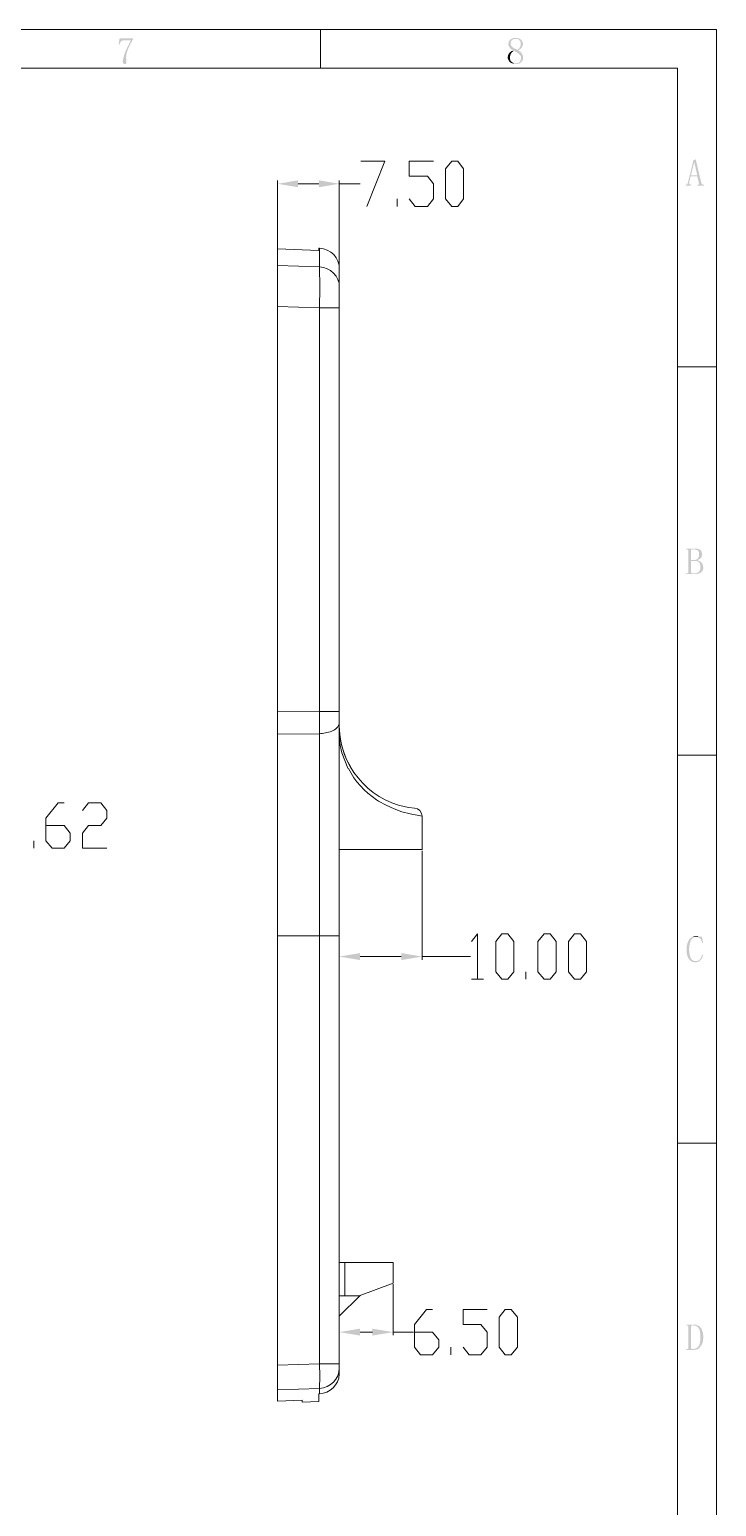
# Model space of a CAD drawing. Header units: millimetres. Extents: x 0 to 210, y 1 to 151.
# Drawn here: x 163.7 to 209.9, y 51.2 to 150.5 of the extents above; entities that cross this region are included whole.
import ezdxf

# ---------------------------------------------------------------- set-up
doc = ezdxf.new("R2010")
doc.units = ezdxf.units.MM

msp = doc.modelspace()

# ---------------------------------------------------------------- hatches: boundary and pattern name
h = msp.add_hatch(color=7)
h.paths.add_polyline_path([(196.635614, 149.904047), (196.593286, 149.925211), (196.550957, 149.925211), (196.508629, 149.946375), (196.445137, 149.946375), (196.381645, 149.946375), (196.233496, 149.946375), (196.064184, 149.861719), (196.021855, 149.840555), (196.000691, 149.819391), (195.979527, 149.777063), (195.937199, 149.734735), (195.916035, 149.692406), (195.916035, 149.650078), (195.894871, 149.586586), (195.894871, 149.50193), (195.916035, 149.438437), (195.916035, 149.396109), (195.958363, 149.353781), (195.979527, 149.311453), (196.000691, 149.290289), (196.021855, 149.247961), (196.064184, 149.205632), (196.14884, 149.163304), (196.191168, 149.120976), (196.170004, 149.120976), (196.127676, 149.078648), (196.275824, 149.078648), (196.339317, 149.057484), (196.381645, 149.015156), (196.445137, 148.993992), (196.529793, 148.951663), (196.699106, 148.782351), (196.741434, 148.697694), (196.741434, 148.528382), (196.72027, 148.486054), (196.699106, 148.422561), (196.677942, 148.380233), (196.593286, 148.295577), (196.550957, 148.274413), (196.487465, 148.253249), (196.127676, 148.253249), (196.212332, 148.210921), (196.275824, 148.189756), (196.487465, 148.189756), (196.529793, 148.210921), (196.572122, 148.232085), (196.635614, 148.232085), (196.677942, 148.253249), (196.699106, 148.295577), (196.741434, 148.316741), (196.826091, 148.401397), (196.868419, 148.486054), (196.868419, 148.549546), (196.889583, 148.591874), (196.889583, 148.718859), (196.847255, 148.803515), (196.826091, 148.867007), (196.804926, 148.909335), (196.72027, 148.993992), (196.699106, 149.03632), (196.656778, 149.057484), (196.593286, 149.099812), (196.550957, 149.120976), (196.61445, 149.163304), (196.699106, 149.205632), (196.741434, 149.247961), (196.762598, 149.290289), (196.804926, 149.311453), (196.804926, 149.353781), (196.847255, 149.396109), (196.847255, 149.438437), (196.868419, 149.480766), (196.868419, 149.628914), (196.804926, 149.755899), (196.762598, 149.798227), (196.741434, 149.840555), (196.72027, 149.840555), (196.677942, 149.882883)])
h.paths.add_polyline_path([(196.381645, 149.882883), (196.487465, 149.882883), (196.529793, 149.861719), (196.572122, 149.840555), (196.61445, 149.819391), (196.635614, 149.777063), (196.656778, 149.777063), (196.72027, 149.650078), (196.72027, 149.459602), (196.699106, 149.396109), (196.656778, 149.311453), (196.635614, 149.290289), (196.61445, 149.247961), (196.572122, 149.226797), (196.529793, 149.184468), (196.487465, 149.163304), (196.466301, 149.184468), (196.402809, 149.205632), (196.318153, 149.247961), (196.275824, 149.269125), (196.233496, 149.290289), (196.085348, 149.438437), (196.064184, 149.480766), (196.043019, 149.544258), (196.043019, 149.650078), (196.064184, 149.692406), (196.085348, 149.755899), (196.14884, 149.819391), (196.275824, 149.882883)])
h = msp.add_hatch(color=7)
h.dxf.hatch_style = 2
h.paths.add_polyline_path([(170.624954, 149.819391), (170.667282, 149.861719), (170.667282, 149.925211), (169.757227, 149.925211), (169.693734, 149.523094), (169.736063, 149.50193), (169.757227, 149.544258), (169.778391, 149.60775), (169.820719, 149.692406), (169.884211, 149.755899), (169.926539, 149.777063), (169.968868, 149.777063), (170.011196, 149.798227), (170.519134, 149.798227), (170.49797, 149.755899), (170.455641, 149.692406), (170.434477, 149.628914), (170.392149, 149.565422), (170.349821, 149.438437), (170.307493, 149.396109), (170.286329, 149.332617), (170.222837, 149.205632), (170.201672, 149.14214), (170.159344, 149.057484), (170.13818, 149.03632), (170.117016, 148.993992), (170.117016, 148.951663), (170.095852, 148.909335), (170.095852, 148.888171), (170.074688, 148.845843), (170.074688, 148.824679), (170.053524, 148.803515), (170.053524, 148.740023), (170.03236, 148.67653), (170.011196, 148.634202), (170.011196, 148.57071), (169.990032, 148.528382), (169.990032, 148.443725), (169.968868, 148.401397), (169.968868, 148.359069), (169.990032, 148.316741), (169.990032, 148.253249), (170.011196, 148.232085), (170.095852, 148.189756), (170.13818, 148.189756), (170.180508, 148.210921), (170.180508, 148.232085), (170.201672, 148.274413), (170.201672, 148.57071), (170.180508, 148.613038), (170.180508, 148.634202), (170.201672, 148.697694), (170.201672, 148.824679), (170.222837, 148.867007), (170.222837, 148.930499), (170.244001, 148.972828), (170.265165, 149.03632), (170.286329, 149.078648), (170.328657, 149.205632), (170.328657, 149.226797), (170.455641, 149.480766), (170.476806, 149.544258), (170.519134, 149.628914), (170.561462, 149.671242), (170.582626, 149.713571), (170.60379, 149.777063)])
h = msp.add_hatch(color=7)
h.dxf.hatch_style = 2
h.paths.add_polyline_path([(196.127676, 149.078648), (196.085348, 149.057484), (196.043019, 149.015156), (196.000691, 148.993992), (195.958363, 148.909335), (195.937199, 148.909335), (195.873707, 148.782351), (195.873707, 148.718859), (195.852543, 148.67653), (195.852543, 148.57071), (195.958363, 148.359069), (196.000691, 148.316741), (196.043019, 148.295577), (196.127676, 148.253249), (196.381645, 148.253249), (196.275824, 148.253249), (196.14884, 148.316741), (196.043019, 148.422561), (196.021855, 148.46489), (196.021855, 148.507218), (196.000691, 148.549546), (196.000691, 148.697694), (196.021855, 148.740023), (196.021855, 148.803515), (196.064184, 148.888171), (196.085348, 148.909335), (196.127676, 148.993992), (196.170004, 149.015156), (196.212332, 149.057484), (196.25466, 149.078648)])
h = msp.add_hatch(color=7)
h.paths.add_polyline_path([(208.593321, 140.655342), (208.699142, 140.210897), (208.720306, 140.210897), (208.720306, 140.147404), (208.699142, 140.105076), (208.699142, 140.083912), (208.593321, 140.083912), (208.593321, 140.02042), (209.037767, 140.02042), (209.037767, 140.083912), (208.974275, 140.083912), (208.931947, 140.105076), (208.910783, 140.147404), (208.868455, 140.189733), (208.487501, 141.798203), (208.339352, 141.734711), (207.958399, 140.189733), (207.916071, 140.105076), (207.894907, 140.083912), (207.81025, 140.083912), (207.81025, 140.02042), (208.191204, 140.02042), (208.191204, 140.083912), (208.127712, 140.083912), (208.085383, 140.105076), (208.064219, 140.147404), (208.043055, 140.168568), (208.043055, 140.210897), (208.064219, 140.274389), (208.148876, 140.655342)])
h.paths.add_polyline_path([(208.17004, 140.718835), (208.381681, 141.565398), (208.402845, 141.565398), (208.593321, 140.718835)])
h = msp.add_hatch(color=7)
h.dxf.hatch_style = 2
h.paths.add_polyline_path([(181.757263, 140.380209), (181.757263, 139.914599), (180.381597, 140.147404)])
h = msp.add_hatch(color=7)
h.dxf.hatch_style = 2
h.paths.add_polyline_path([(183.154092, 140.380209), (183.154092, 139.914599), (184.529758, 140.147404)])
h = msp.add_hatch(color=7)
h.dxf.hatch_style = 2
h.paths.add_polyline_path([(208.593321, 114.83516), (208.656814, 114.856324), (208.699142, 114.898652), (208.762634, 114.919816), (208.783798, 114.94098), (208.826126, 114.962144), (208.84729, 115.004472), (208.868455, 115.025636), (208.889619, 115.067964), (208.889619, 115.131457), (208.910783, 115.173785), (208.910783, 115.321933), (208.889619, 115.385426), (208.826126, 115.51241), (208.783798, 115.533574), (208.74147, 115.575902), (208.699142, 115.575902), (208.656814, 115.597067), (208.593321, 115.618231), (208.487501, 115.618231), (208.424009, 115.618231), (207.831414, 115.618231), (207.831414, 115.575902), (208.381681, 115.575902), (208.445173, 115.554738), (208.487501, 115.554738), (208.550993, 115.533574), (208.63565, 115.491246), (208.656814, 115.470082), (208.720306, 115.343098), (208.720306, 115.110293), (208.63565, 114.94098), (208.614486, 114.94098), (208.550993, 114.898652), (208.466337, 114.856324), (208.17004, 114.856324), (208.17004, 115.51241), (208.191204, 115.554738), (208.212368, 115.554738), (208.254696, 115.575902), (208.381681, 115.575902), (207.894907, 115.575902), (207.937235, 115.554738), (207.979563, 115.554738), (207.979563, 115.533574), (208.000727, 115.491246), (208.000727, 114.030924), (207.979563, 113.988596), (207.958399, 113.967432), (207.916071, 113.967432), (208.254696, 113.967432), (208.233532, 113.967432), (208.191204, 113.988596), (208.17004, 113.988596), (208.17004, 114.792831), (208.402845, 114.792831), (208.550993, 114.792831), (208.677978, 114.729339), (208.74147, 114.665847), (208.783798, 114.581191), (208.783798, 114.538862), (208.804962, 114.47537), (208.804962, 114.242565), (208.783798, 114.200237), (208.762634, 114.136745), (208.699142, 114.073253), (208.677978, 114.030924), (208.550993, 113.967432), (207.831414, 113.967432), (207.831414, 113.90394), (208.593321, 113.90394), (208.63565, 113.925104), (208.677978, 113.925104), (208.720306, 113.946268), (208.762634, 113.967432), (208.804962, 113.988596), (208.84729, 114.030924), (208.868455, 114.030924), (208.889619, 114.073253), (208.931947, 114.115581), (208.974275, 114.200237), (208.974275, 114.242565), (208.995439, 114.284893), (208.995439, 114.390714), (208.974275, 114.454206), (208.974275, 114.496534), (208.953111, 114.538862), (208.931947, 114.602355), (208.910783, 114.644683), (208.868455, 114.687011), (208.84729, 114.729339), (208.762634, 114.771667), (208.699142, 114.792831), (208.656814, 114.813995)])
h = msp.add_hatch(color=7)
h.dxf.hatch_style = 2
h.paths.add_polyline_path([(208.487501, 89.501751), (208.593321, 89.501751), (208.656814, 89.480587), (208.699142, 89.459422), (208.74147, 89.438258), (208.826126, 89.353602), (208.868455, 89.268946), (208.889619, 89.205453), (208.910783, 89.163125), (208.931947, 89.099633), (208.995439, 89.120797), (208.889619, 89.565243), (208.84729, 89.522915), (208.27586, 89.522915), (208.233532, 89.501751), (208.191204, 89.459422), (208.148876, 89.438258), (208.064219, 89.353602), (208.021891, 89.268946), (208.000727, 89.247782), (207.979563, 89.205453), (207.958399, 89.141961), (207.916071, 89.057305), (207.916071, 89.014977), (207.894907, 88.951484), (207.894907, 88.909156), (207.873743, 88.845664), (207.873743, 88.46471), (207.894907, 88.401218), (207.894907, 88.337726), (207.916071, 88.295398), (207.916071, 88.25307), (208.021891, 88.041429), (208.085383, 87.977937), (208.106548, 87.935608), (208.148876, 87.914444), (208.191204, 87.872116), (208.233532, 87.850952), (208.27586, 87.829788), (208.339352, 87.829788), (208.381681, 87.808624), (208.550993, 87.808624), (208.593321, 87.829788), (208.63565, 87.829788), (208.720306, 87.872116), (208.889619, 88.041429), (208.910783, 88.083757), (208.931947, 88.147249), (208.974275, 88.231906), (208.995439, 88.295398), (208.931947, 88.316562), (208.910783, 88.274234), (208.889619, 88.210741), (208.889619, 88.168413), (208.84729, 88.126085), (208.804962, 88.041429), (208.720306, 87.956772), (208.63565, 87.914444), (208.593321, 87.89328), (208.487501, 87.89328), (208.402845, 87.89328), (208.360517, 87.914444), (208.318188, 87.914444), (208.27586, 87.956772), (208.233532, 87.977937), (208.212368, 88.020265), (208.17004, 88.062593), (208.148876, 88.104921), (208.148876, 88.126085), (208.106548, 88.210741), (208.106548, 88.25307), (208.085383, 88.295398), (208.085383, 88.35889), (208.064219, 88.401218), (208.064219, 88.570531), (208.043055, 88.634023), (208.043055, 88.739844), (208.064219, 88.803336), (208.064219, 88.951484), (208.085383, 89.014977), (208.085383, 89.057305), (208.127712, 89.141961), (208.127712, 89.184289), (208.148876, 89.247782), (208.17004, 89.29011), (208.191204, 89.311274), (208.212368, 89.353602), (208.254696, 89.39593), (208.27586, 89.438258), (208.360517, 89.480587), (208.402845, 89.501751)])
h = msp.add_hatch(color=7)
h.dxf.hatch_style = 2
h.paths.add_polyline_path([(208.529829, 89.565243), (208.402845, 89.565243), (208.360517, 89.544079), (208.318188, 89.544079), (208.27586, 89.522915), (208.783798, 89.522915), (208.720306, 89.522915), (208.656814, 89.544079), (208.63565, 89.565243), (208.572157, 89.565243)])
h = msp.add_hatch(color=7)
h.dxf.hatch_style = 2
h.paths.add_polyline_path([(185.926587, 88.422382), (185.926587, 87.956772), (184.529758, 88.189577)])
h = msp.add_hatch(color=7)
h.dxf.hatch_style = 2
h.paths.add_polyline_path([(188.699082, 88.422382), (188.699082, 87.956772), (190.095912, 88.189577)])
h = msp.add_hatch(color=7)
h.dxf.hatch_style = 2
h.paths.add_polyline_path([(185.926587, 63.17363), (185.926587, 62.70802), (184.529758, 62.940825)])
h = msp.add_hatch(color=7)
h.dxf.hatch_style = 2
h.paths.add_polyline_path([(186.751986, 63.17363), (186.751986, 62.70802), (188.148816, 62.940825)])
h = msp.add_hatch(color=7)
h.dxf.hatch_style = 2
h.paths.add_polyline_path([(208.318188, 63.448763), (207.852579, 63.448763), (207.852579, 63.406435), (208.339352, 63.406435), (208.381681, 63.385271), (208.445173, 63.385271), (208.487501, 63.364106), (208.614486, 63.300614), (208.63565, 63.258286), (208.677978, 63.215958), (208.699142, 63.17363), (208.720306, 63.152466), (208.762634, 63.067809), (208.762634, 63.025481), (208.783798, 62.961989), (208.783798, 62.856168), (208.804962, 62.81384), (208.804962, 62.390559), (208.783798, 62.327066), (208.783798, 62.221246), (208.74147, 62.13659), (208.74147, 62.094261), (208.699142, 62.009605), (208.593321, 61.903785), (208.550993, 61.882621), (208.508665, 61.840292), (208.466337, 61.840292), (208.424009, 61.819128), (208.381681, 61.797964), (207.852579, 61.797964), (207.852579, 61.734472), (208.381681, 61.734472), (208.445173, 61.755636), (208.487501, 61.755636), (208.550993, 61.7768), (208.593321, 61.7768), (208.677978, 61.819128), (208.699142, 61.861456), (208.74147, 61.882621), (208.804962, 61.946113), (208.84729, 62.030769), (208.868455, 62.051933), (208.953111, 62.221246), (208.953111, 62.284738), (208.974275, 62.327066), (208.974275, 62.454051), (208.995439, 62.496379), (208.995439, 62.70802), (208.974275, 62.771512), (208.974275, 62.877333), (208.953111, 62.919661), (208.953111, 62.983153), (208.910783, 63.067809), (208.910783, 63.110137), (208.868455, 63.194794), (208.826126, 63.215958), (208.804962, 63.258286), (208.74147, 63.321778), (208.699142, 63.342942), (208.656814, 63.364106), (208.614486, 63.406435), (208.572157, 63.406435), (208.529829, 63.427599), (208.466337, 63.448763), (208.360517, 63.448763)])
h = msp.add_hatch(color=7)
h.dxf.hatch_style = 2
h.paths.add_polyline_path([(207.916071, 63.406435), (207.937235, 63.385271), (207.979563, 63.385271), (207.979563, 63.364106), (208.000727, 63.321778), (208.000727, 61.861456), (207.979563, 61.819128), (207.979563, 61.797964), (207.916071, 61.797964), (208.27586, 61.797964), (208.233532, 61.797964), (208.191204, 61.819128), (208.17004, 61.819128), (208.17004, 63.342942), (208.212368, 63.385271), (208.233532, 63.385271), (208.297024, 63.406435)])

# ---------------------------------------------------------------- linework, layer by layer
at = {"color": 7, "lineweight": 0}
for points in [[(0.127091, 150.517806), (209.884331, 150.517806)], [(183.259913, 150.517806), (183.259913, 147.914623)], [(209.884331, 150.517806), (209.884331, 0.781909)], [(2.730273, 147.914623), (207.259984, 147.914623)], [(207.259984, 147.914623), (207.259984, 3.385091)], [(185.968915, 141.671218), (187.59855, 141.671218), (186.371033, 138.62359)], [(189.228184, 139.131528), (189.630302, 138.62359), (190.455701, 138.62359), (190.857819, 139.131528), (190.857819, 140.147404), (190.455701, 140.655342), (189.228184, 140.655342), (189.228184, 141.671218), (190.857819, 141.671218)], [(180.381597, 127.660595), (180.381597, 140.359045)], [(181.757263, 140.147404), (183.154092, 140.147404)], [(184.529758, 127.660595), (184.529758, 140.359045)], [(184.529758, 140.147404), (185.926587, 140.147404)], [(188.423949, 138.62359), (188.423949, 139.131528)], [(180.381597, 58.30589), (180.381597, 135.766439)], [(180.381597, 135.766439), (183.154092, 135.660619)], [(183.154092, 135.660619), (183.154092, 135.808767)], [(183.154092, 135.808767), (183.19642, 135.808767)], [(183.19642, 134.560086), (183.19642, 135.808767)], [(184.529758, 134.411938), (184.512715, 134.684473), (184.440174, 134.941949), (184.318509, 135.177906), (184.154095, 135.385882), (183.953305, 135.559417), (183.722513, 135.69205), (183.468094, 135.777321), (183.19642, 135.808767)], [(183.19642, 134.560086), (180.381597, 134.644742)], [(183.19642, 131.808755), (183.217584, 133.184421), (183.19642, 134.560086), (183.463102, 134.524211), (183.714527, 134.438889), (183.944035, 134.309403), (184.144968, 134.141037), (184.310666, 133.939073), (184.43447, 133.708794), (184.50972, 133.455482), (184.529758, 133.184421)], [(184.529758, 60.231822), (184.529758, 134.411938)], [(183.19642, 131.808755), (180.381597, 131.893412)], [(183.19642, 104.676399), (183.19642, 131.808755)], [(183.19642, 131.808755), (184.529758, 131.808755)], [(209.863167, 127.851071), (207.259984, 127.851071)], [(183.19642, 104.676399), (180.381597, 104.655235)], [(183.19642, 104.676399), (184.529758, 104.676399)], [(183.19642, 103.173749), (183.19642, 104.676399)], [(183.19642, 103.173749), (183.285443, 103.182279), (183.382127, 103.193307), (183.484668, 103.207417), (183.591263, 103.225188), (183.700106, 103.247202), (183.809393, 103.274041), (183.917321, 103.306285), (184.022084, 103.344517), (184.121879, 103.389317), (184.2149, 103.441266), (184.299345, 103.500946), (184.373408, 103.568939), (184.435285, 103.645825), (184.483172, 103.732185), (184.515264, 103.828602), (184.529758, 103.935656)], [(184.529758, 103.702851), (184.547208, 103.221096), (184.608679, 102.747014), (184.712175, 102.283013), (184.855701, 101.8315), (185.037263, 101.394882), (185.254865, 100.975567), (185.506513, 100.575963), (185.790211, 100.198476), (186.103965, 99.845513), (186.445779, 99.519483), (186.813659, 99.222791), (187.205609, 98.957847), (187.619635, 98.727056), (188.053741, 98.532827), (188.505933, 98.377566), (188.974215, 98.263682)], [(185.270501, 100.972684), (185.016532, 101.438294), (184.826055, 101.925068), (184.677906, 102.433006), (184.59325, 102.962108), (184.572086, 103.131421), (184.529758, 103.702851)], [(183.19642, 103.173749), (180.381597, 103.152585)], [(183.19642, 60.803252), (183.19642, 103.173749)], [(187.175268, 98.644635), (187.02712, 98.729291), (186.455689, 99.173737), (186.20172, 99.406542), (185.947751, 99.660511), (185.714946, 99.935644), (185.503305, 100.210777), (185.143516, 100.824536), (185.101188, 100.866864), (184.889547, 101.374802), (184.69907, 101.88274), (184.59325, 102.411842), (184.529758, 102.940944)], [(209.863167, 101.734591), (207.259984, 101.734591)], [(185.291665, 100.909192), (185.270501, 100.972684)], [(164.804831, 96.993836), (166.032348, 96.993836), (166.434465, 96.485898), (166.434465, 95.97796), (166.032348, 95.470022), (165.228113, 95.470022), (164.804831, 95.97796), (164.804831, 97.501774), (165.63023, 98.517651), (166.032348, 98.517651)], [(167.259865, 98.009712), (167.661982, 98.517651), (168.487382, 98.517651), (168.889499, 98.009712), (168.889499, 97.501774), (168.487382, 96.993836), (167.661982, 96.993836), (167.259865, 96.485898), (167.259865, 95.470022), (168.889499, 95.470022)], [(187.175268, 98.644635), (187.683206, 98.369502), (188.212308, 98.115533), (188.74141, 97.925056), (189.291677, 97.776908)], [(189.20702, 98.221353), (189.587974, 98.179025)], [(190.095912, 97.628759), (189.291677, 97.776908)], [(190.095912, 97.628759), (190.053584, 97.819236), (189.947763, 98.009712), (189.77845, 98.115533), (189.587974, 98.179025)], [(190.095912, 97.628759), (190.095912, 95.385366)], [(164.000596, 95.470022), (164.000596, 95.97796)], [(184.529758, 95.385366), (190.095912, 95.385366)], [(190.095912, 95.30071), (190.095912, 87.977937)], [(184.529758, 92.337738), (184.529758, 87.977937)], [(180.381597, 89.586407), (184.529758, 89.586407)], [(193.418673, 89.205453), (193.820791, 89.713391), (193.820791, 86.665763)], [(185.926587, 88.189577), (188.699082, 88.189577)], [(190.095912, 88.189577), (193.355181, 88.189577)], [(193.418673, 86.665763), (194.222908, 86.665763)], [(197.08006, 86.665763), (197.08006, 87.173701)], [(209.863167, 75.639275), (207.259984, 75.639275)], [(188.148816, 67.618087), (184.529758, 67.618087)], [(184.889547, 65.374694), (184.889547, 67.618087)], [(188.148816, 67.618087), (188.148816, 66.242422)], [(185.863095, 65.374694), (188.148816, 66.242422)], [(188.148816, 66.157766), (188.148816, 62.729184)], [(185.926587, 65.395859), (184.529758, 64.020193)], [(184.529758, 65.374694), (185.863095, 65.374694)], [(184.529758, 63.935537), (184.529758, 62.729184)], [(189.587974, 62.940825), (190.794327, 62.940825), (191.217608, 62.432887), (191.217608, 61.924949), (190.794327, 61.417011), (189.990091, 61.417011), (189.587974, 61.924949), (189.587974, 63.448763), (190.392209, 64.464639), (190.794327, 64.464639)], [(192.847243, 61.924949), (193.24936, 61.417011), (194.053596, 61.417011), (194.476877, 61.924949), (194.476877, 62.940825), (194.053596, 63.448763), (192.847243, 63.448763), (192.847243, 64.464639), (194.476877, 64.464639)], [(185.926587, 62.940825), (186.751986, 62.940825)], [(188.148816, 62.940825), (189.524481, 62.940825)], [(192.021843, 61.417011), (192.021843, 61.924949)], [(180.381597, 60.718596), (183.19642, 60.803252)], [(183.19642, 60.803252), (184.529758, 60.803252)], [(183.19642, 59.152454), (183.217584, 59.977853), (183.19642, 60.803252)], [(180.381597, 59.067797), (183.19642, 59.152454), (183.464448, 59.194001), (183.714973, 59.281389), (183.942268, 59.410329), (184.140603, 59.576529), (184.304248, 59.775699), (184.427476, 60.003547), (184.504555, 60.255785), (184.529758, 60.528119)], [(184.529758, 60.104837), (184.49042, 59.848165), (184.40441, 59.607349), (184.276874, 59.387697), (184.112957, 59.194517), (183.917808, 59.033116), (183.696571, 58.908802), (183.454393, 58.826882), (183.19642, 58.792664)], [(184.529758, 60.231822), (184.529758, 60.126002)], [(184.529758, 60.126002), (184.529758, 60.104837)], [(183.19642, 58.792664), (183.154092, 58.792664)], [(183.154092, 58.284726), (183.154092, 58.792664)], [(183.19642, 58.792664), (183.19642, 59.152454)], [(182.032396, 58.369383), (180.381597, 58.30589)], [(182.032396, 58.369383), (182.032396, 58.242398)], [(182.032396, 58.242398), (183.154092, 58.284726)]]:
    msp.add_lwpolyline(points, dxfattribs=at)
for points in [[(192.085336, 138.62359), (191.662054, 139.131528), (191.662054, 141.16328), (192.085336, 141.671218), (192.487453, 141.671218), (192.889571, 141.16328), (192.889571, 139.131528), (192.487453, 138.62359)], [(188.974215, 98.263682), (189.20702, 98.221353)], [(195.450425, 86.665763), (195.048307, 87.173701), (195.048307, 89.205453), (195.450425, 89.713391), (195.852543, 89.713391), (196.25466, 89.205453), (196.25466, 87.173701), (195.852543, 86.665763)], [(198.307576, 86.665763), (197.884295, 87.173701), (197.884295, 89.205453), (198.307576, 89.713391), (198.709694, 89.713391), (199.111812, 89.205453), (199.111812, 87.173701), (198.709694, 86.665763)], [(200.339329, 86.665763), (199.937211, 87.173701), (199.937211, 89.205453), (200.339329, 89.713391), (200.741446, 89.713391), (201.143564, 89.205453), (201.143564, 87.173701), (200.741446, 86.665763)], [(195.68323, 61.417011), (195.281112, 61.924949), (195.281112, 63.956701), (195.68323, 64.464639), (196.085348, 64.464639), (196.508629, 63.956701), (196.508629, 61.924949), (196.085348, 61.417011)]]:
    msp.add_lwpolyline(points, close=True, dxfattribs=at)

doc.saveas('drawing.dxf')
